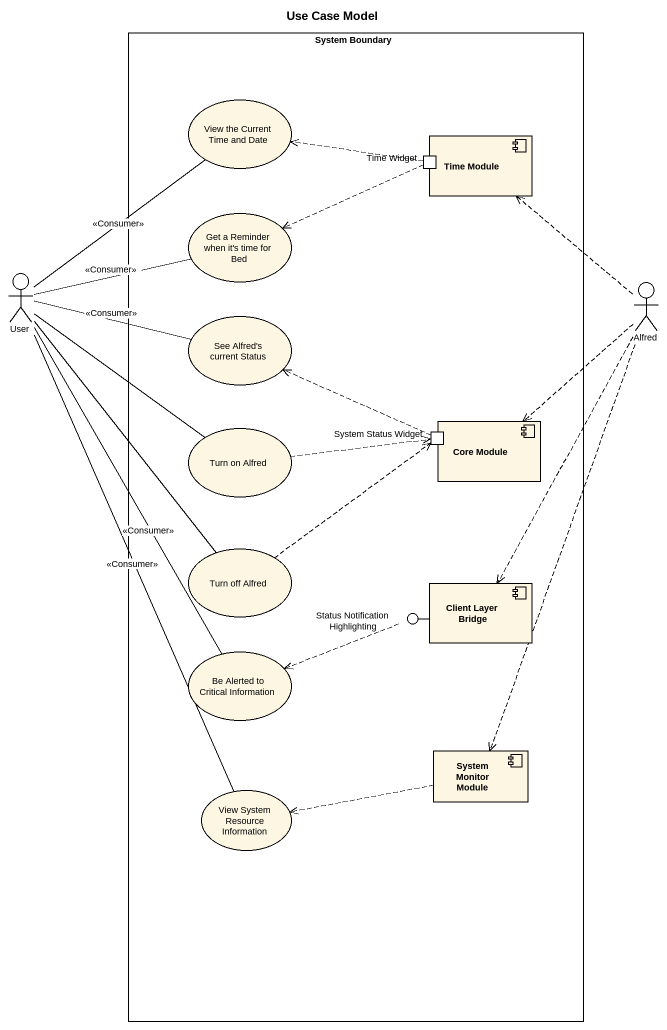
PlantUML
@startuml
title Use Case Model
rectangle "System Boundary" as System_Boundary {
  usecase "View the Current Time and Date" as View_the_Current_Time_and
  component "Time Module" as Time_Module {
    port "Time Widget" as Time_Widget
  }
  usecase "Get a Reminder when it's time for Bed" as Get_a_Reminder_when_it_s
  usecase "See Alfred's current Status" as See_Alfred_s_current_Status
  usecase "Turn on Alfred" as Turn_on_Alfred
  component "Core Module" as Core_Module {
    port "System Status Widget" as System_Status_Widget
  }
  usecase "Turn off Alfred" as Turn_off_Alfred
  component "Client Layer Bridge" as Client_Layer_Bridge
  usecase "Be Alerted to Critical Information" as Be_Alerted_to_Critical
  component "System Monitor Module" as System_Monitor_Module
  usecase "View System Resource Information" as View_System_Resource
}
actor User
actor Alfred
() "Status Notification Highlighting" as Status_Notification
Client_Layer_Bridge -left- Status_Notification
Time_Widget .left.> View_the_Current_Time_and
Time_Widget .left.> Get_a_Reminder_when_it_s
User -up- View_the_Current_Time_and : <<Consumer>>
User -right- Get_a_Reminder_when_it_s : <<Consumer>>
User -right- See_Alfred_s_current_Status : <<Consumer>>
User -- Turn_on_Alfred
User -- Turn_off_Alfred
User -- Be_Alerted_to_Critical : <<Consumer>>
User -- View_System_Resource : <<Consumer>>
Alfred .up.> Time_Module
Alfred ..> Core_Module
Alfred ..> Client_Layer_Bridge
Alfred ..> System_Monitor_Module
Turn_on_Alfred .right.> System_Status_Widget
System_Status_Widget .left.> See_Alfred_s_current_Status
Turn_off_Alfred .up.> System_Status_Widget
Status_Notification .left.> Be_Alerted_to_Critical
System_Monitor_Module .left.> View_System_Resource
@enduml
